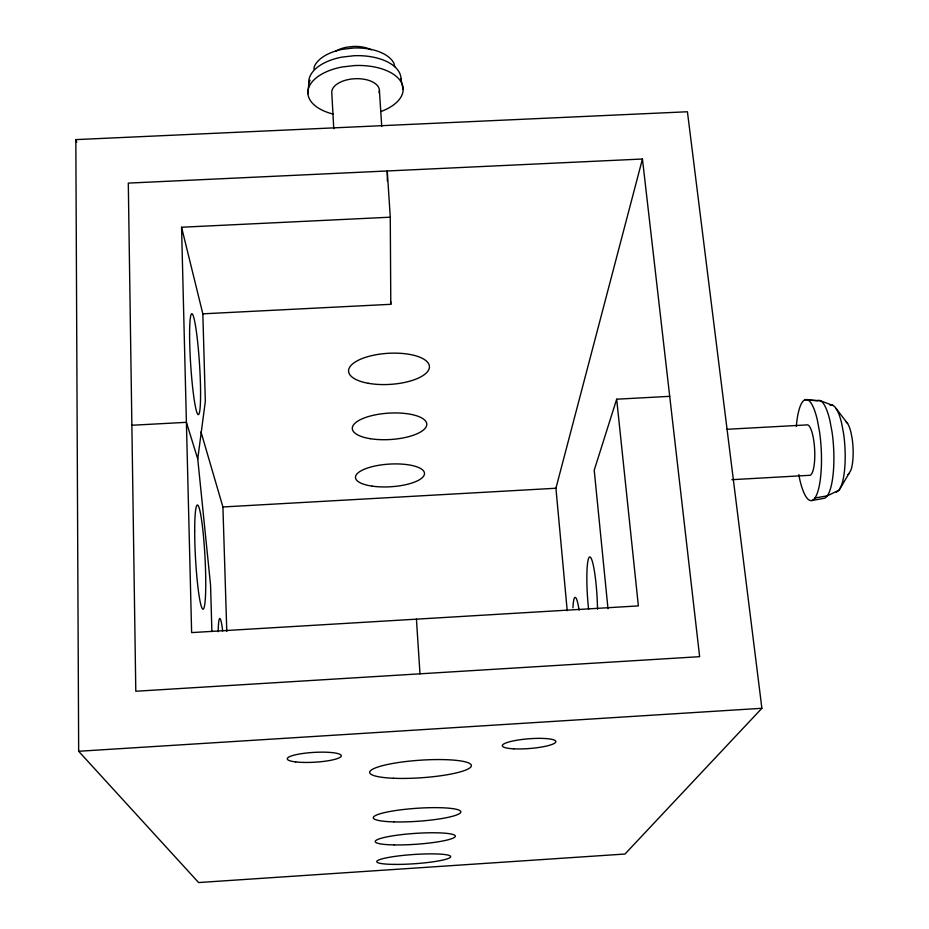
<?xml version="1.0" encoding="UTF-8"?>
<svg xmlns="http://www.w3.org/2000/svg" width="929" height="929" viewBox="0 0 929 929"><rect width="100%" height="100%" fill="white"/><g stroke="black" fill="none" stroke-linecap="round" stroke-linejoin="round"><path stroke-width="1.39" d="M307.917 93.666L308.811 83.169L310.054 80.231M211.882 631.534L210.569 585.305L197.738 458.926L205.332 401.328L202.836 313.828L181.561 227.245L390.273 217.189L387.265 170.971L387.347 181.074M313.863 69.048L314.292 66.714A41.015 22.273 -2.6 0 1 342.65 49.283L353.45 48.018A41.015 22.273 -2.6 0 1 393.884 63.218L394.79 66.656M567.213 610.643L555.925 488.248L642.438 159.01L128.295 183.106L135.797 691.246L699.63 656.675L642.438 159.01M669.716 396.346L616.67 399.203L594.212 470.225L607.984 608.634M836.309 492.219L839.189 490.106L850.941 470.132A26.86 7.258 87.1 0 0 852.16 438.662L850.964 432.391A26.86 7.258 87.1 0 0 845.692 421.511M761.885 708.281L624.996 854.03L198.609 882.55L78.663 751.271L75.83 139.617L687.425 111.759L761.885 708.281L78.663 751.271M847.596 474.754L849.396 473.384M811.818 500.522L824.209 498.292A49.086 12.576 87.1 0 0 832.07 432.136L829.922 420.582A49.086 12.576 87.1 0 0 817.311 400.654L804.746 399.818M814.954 497.99L827.333 495.831L839.189 490.106L841.651 484.88A43.686 11.496 87.1 0 0 843.555 433.367L841.616 423.113A43.686 11.496 87.1 0 0 830.143 405.311M200.989 431.915L222.914 506.967L555.925 488.248M731.855 479.689L810.042 475.288A25.304 6.306 87.1 0 0 814.547 447.859A25.304 6.306 87.1 0 0 806.511 424.936L726.989 429.291M131.872 425.261L186.404 422.323L197.738 458.926M202.836 313.828L390.795 304.306L390.273 217.189M808.056 400.016L820.621 400.852L833.162 405.52M836.228 408.702L847.608 423.519M400.817 78.733L403.174 89.428M75.83 139.617L76.747 142.358M798.905 474.614L799.544 478.447A50.63 12.623 87.1 0 0 816.603 494.948A50.63 12.623 87.1 0 0 819.61 432.287L817.427 420.372A50.63 12.623 87.1 0 0 796.316 426.399M616.67 399.203L638.374 605.905L191.629 632.591L181.561 227.245M416.436 619.155L419.989 673.827M379.404 90.485L381.738 126.518M390.621 301.472L390.795 304.306M333.766 128.713L331.781 92.598A23.84 12.681 -2.7 0 1 357.154 78.675A23.84 12.681 -2.7 0 1 379.078 92.691M222.914 506.967L226.792 631.418M381.041 111.492A47.693 25.373 -2.7 0 0 401.154 82.066A47.693 25.373 -2.7 0 0 354.576 65.553L341.965 67.016A47.693 25.373 -2.7 0 0 308.103 89.939A47.693 25.373 -2.7 0 0 333.139 114.07M335.392 51.362A25.176 13.796 -2.6 0 1 346.61 47.216L353.183 46.45A25.176 13.796 -2.6 0 1 371.286 49.806M308.811 83.169A46.171 24.816 -2.6 0 1 341.779 57.145L353.972 55.728A46.171 24.816 -2.6 0 1 401.026 79.093M588.591 609.157A38.368 4.773 86.4 0 1 589.787 556.935A38.368 4.773 86.4 0 1 597.498 609.192M572.938 607.81A35.546 4.076 86.3 0 1 579.115 610.098M218.187 631.674A35.906 2.95 87.1 0 1 222.681 630.977M513.807 748.832A26.836 4.877 -4.5 0 0 555.763 742.027A26.836 4.877 -4.5 0 0 517.732 740.088A26.836 4.877 -4.5 0 0 513.807 748.832M189.597 334.347A50.572 4.424 86.3 0 0 197.796 414.311A50.572 4.424 86.3 0 0 197.831 343.742A50.572 4.424 86.3 0 0 189.597 334.347M295.712 761.919A27.08 4.924 -3.3 0 0 340.583 756.972A27.08 4.924 -3.3 0 0 306.512 753.013A27.08 4.924 -3.3 0 0 295.712 761.919M194.684 531.016A52.21 4.773 86.9 0 0 203.056 609.203A52.21 4.773 86.9 0 0 202.952 530.982A52.21 4.773 86.9 0 0 194.684 531.016M368.163 383.271A40.493 15.572 -3.4 0 0 429.43 367.048A40.493 15.572 -3.4 0 0 369.417 356.202A40.493 15.572 -3.4 0 0 368.163 383.271M370.381 438.709A37.299 13.215 -3.5 0 0 426.771 424.576A37.299 13.215 -3.5 0 0 371.449 415.727A37.299 13.215 -3.5 0 0 370.381 438.709M372.262 486.157A34.582 11.357 -3.5 0 0 424.495 473.72A34.582 11.357 -3.5 0 0 373.179 466.416A34.582 11.357 -3.5 0 0 372.262 486.157M393.919 821.886A43.872 6.515 -3.9 0 0 460.842 812.085A43.872 6.515 -3.9 0 0 396.532 810.402A43.872 6.515 -3.9 0 0 393.919 821.886M394.175 844.914A40.156 5.458 -3.9 0 0 455.326 836.309A40.156 5.458 -3.9 0 0 396.358 835.299A40.156 5.458 -3.9 0 0 394.175 844.914M394.361 864.4A37.009 4.633 -3.9 0 0 450.67 856.759A37.009 4.633 -3.9 0 0 396.23 856.224A37.009 4.633 -3.9 0 0 394.361 864.4M393.397 778.247A50.944 8.791 -3.9 0 0 471.351 765.972A50.944 8.791 -3.9 0 0 396.927 762.755A50.944 8.791 -3.9 0 0 393.397 778.247"/></g></svg>
